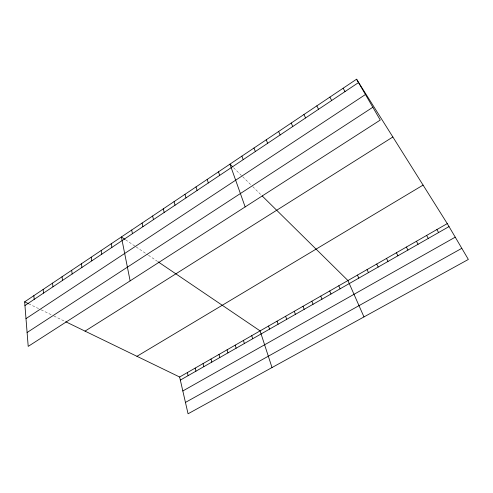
<?xml version="1.0" encoding="UTF-8"?>
<svg xmlns="http://www.w3.org/2000/svg" width="493" height="493" viewBox="0 0 493 493"><rect width="100%" height="100%" fill="white"/><g stroke="black" fill="none" stroke-linecap="round" stroke-linejoin="round"><path stroke-width="0.37" stroke-dasharray="2.46 1.85" d="M28.649 303.774L40.475 309.512M41.129 309.826L51.913 315.058M53.903 316.025L65.039 321.424M125.623 239.814L135.544 246.531M136.173 246.962L147.851 254.869M148.448 255.269L157.594 261.469M233.59 167.743L242.137 176.174M242.679 176.71L251.177 185.091M252.712 186.607L261.604 195.382"/><path stroke-width="0.74" d="M356.568 79.213L380.263 120.064L28.206 346.382L24.65 301.833L356.568 79.213L447.268 223.606L468.35 259.441L188.061 413.787L179.625 377.009L65.68 321.738M24.946 305.531L358.516 82.571M25.993 318.62L365.442 94.52M27.103 332.51L372.831 107.258M85.03 331.123L392.859 136.992M136.949 356.31L423.08 185.097M179.625 377.009L447.268 223.606M180.333 380.091L449.024 226.589M182.829 390.967L455.242 237.158M185.454 402.417L461.812 248.324M24.65 301.833L28.649 303.774M125.019 239.401L121.395 236.948L130.127 280.868M158.222 261.894L260.094 330.889L272.013 367.556M232.548 166.714L229.941 164.144L245.157 206.918M262.147 195.912L347.935 280.542L363.97 316.919M436.89 229.547L438.604 232.542M426.618 235.438L428.288 238.439M343.146 88.216L345.014 91.599M416.449 241.268L418.07 244.275M329.903 97.103L331.697 100.498M406.374 247.042L407.957 250.056M396.397 252.761L397.937 255.775M316.833 105.866L318.552 109.286M386.518 258.424L388.016 261.444M376.732 264.032L378.193 267.058M303.934 114.518L305.58 117.956M367.038 269.585L368.456 272.617M291.203 123.059L292.78 126.51M357.443 275.088L358.818 278.126M278.631 131.489L280.147 134.959M338.79 285.78L340.09 288.824M329.725 290.975L330.994 294.019M266.226 139.809L267.674 143.29M320.746 296.12L321.978 299.171M253.975 148.023L255.356 151.524M311.847 301.223L313.043 304.273M303.029 306.276L304.193 309.333M241.884 156.133L243.203 159.652M294.29 311.286L295.418 314.349M285.626 316.253L286.723 319.316M277.041 321.177L278.101 324.24M218.498 171.823L219.693 175.36M268.531 326.052L269.56 329.121M207.183 179.409L208.323 182.958M251.732 335.684L252.699 338.753M243.443 340.435L244.374 343.504M196.011 186.902L197.095 190.464M235.223 345.143L236.129 348.218M184.974 194.304L185.997 197.884M227.076 349.814L227.951 352.889M218.997 354.442L219.841 357.524M174.06 201.625L175.033 205.211M210.992 359.033L211.805 362.115M203.048 363.587L203.837 366.663M163.282 208.853L164.2 212.452M195.173 368.098L195.937 371.18M152.62 216.002L153.496 219.607M187.371 372.572L188.104 375.654M142.095 223.064L142.915 226.681M131.68 230.046L132.451 233.67M111.221 243.77L111.899 247.412M101.164 250.518L101.792 254.166M91.223 257.186L91.803 260.84M81.388 263.78L81.93 267.44M71.67 270.3L72.169 273.966M62.056 276.746L62.512 280.418M52.548 283.124L52.961 286.803M43.15 289.428L43.52 293.113M33.851 295.664L34.183 299.356"/></g></svg>
